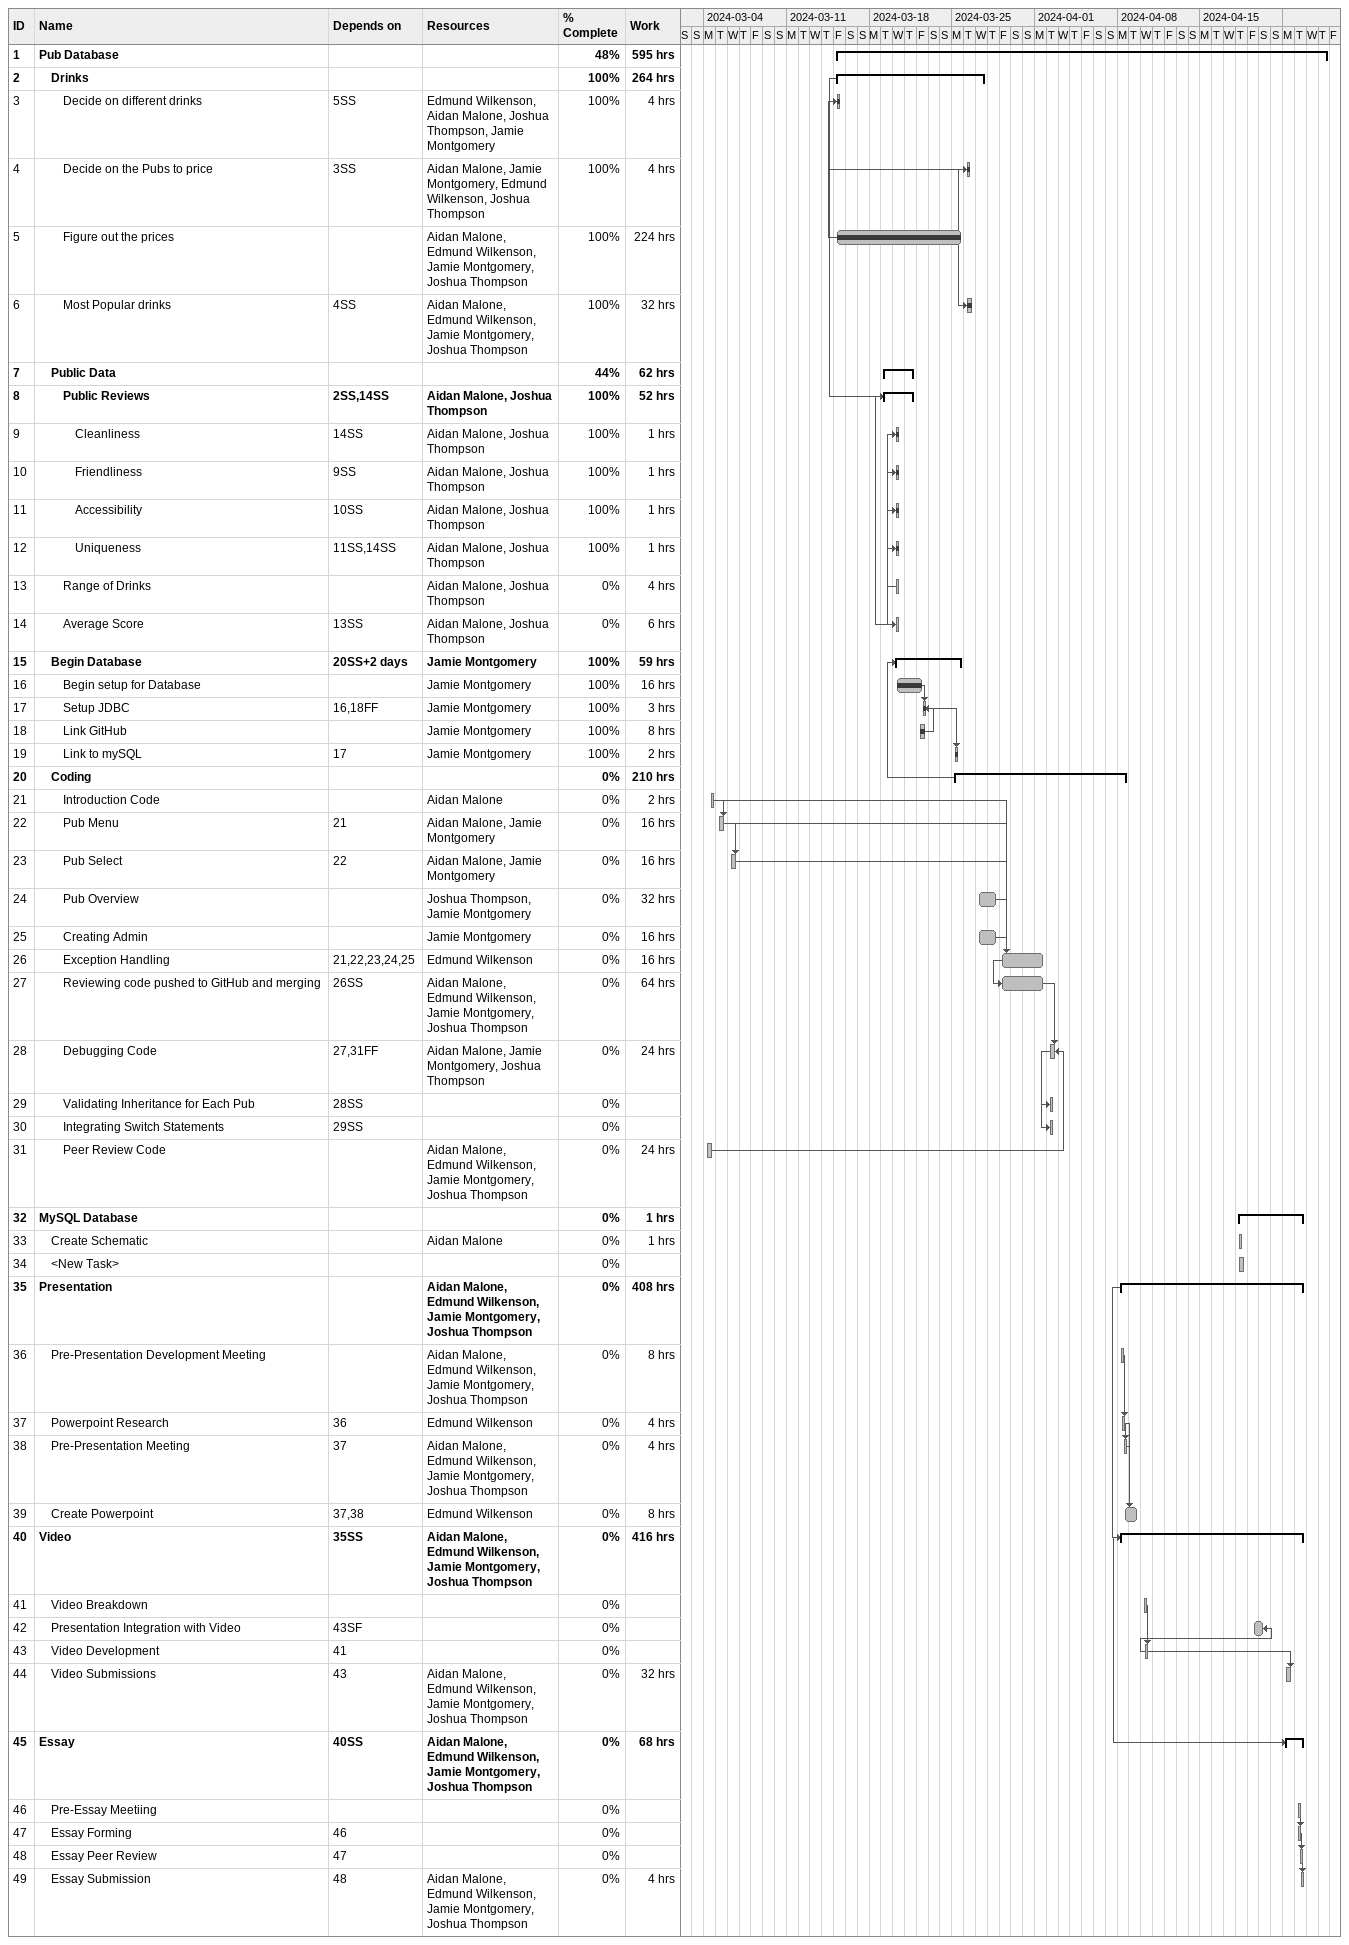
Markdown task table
| ID | Level | Task | Start | Finish | Predecessors | Resources | % complete | Work (h) |
|---|---|---|---|---|---|---|---|---|
| 1 | 1 | **Pub Database** | 2024-03-15 | 2024-04-25 |  |  | 48 | 595 |
| 2 | 2 | **Drinks** | 2024-03-15 | 2024-03-27 |  |  | 100 | 264 |
| 3 | 3 | Decide on different drinks | 2024-03-15 | 2024-03-15 | 5SS | Edmund Wilkenson, Aidan Malone, Joshua Thompson, Jamie Montgomery | 100 | 4 |
| 4 | 3 | Decide on the Pubs to price | 2024-03-26 | 2024-03-26 | 3SS | Aidan Malone, Jamie Montgomery, Edmund Wilkenson, Joshua Thompson | 100 | 4 |
| 5 | 3 | Figure out the prices | 2024-03-15 | 2024-03-25 |  | Aidan Malone, Edmund Wilkenson, Jamie Montgomery, Joshua Thompson | 100 | 224 |
| 6 | 3 | Most Popular drinks | 2024-03-26 | 2024-03-26 | 4SS | Aidan Malone, Edmund Wilkenson, Jamie Montgomery, Joshua Thompson | 100 | 32 |
| 7 | 2 | **Public Data** | 2024-03-19 | 2024-03-21 |  |  | 44 | 62 |
| 8 | 3 | **Public Reviews** | 2024-03-19 | 2024-03-21 | 2SS, 14SS | Aidan Malone, Joshua Thompson | 100 | 52 |
| 9 | 4 | Cleanliness | 2024-03-20 | 2024-03-20 | 14SS | Aidan Malone, Joshua Thompson | 100 | 1 |
| 10 | 4 | Friendliness | 2024-03-20 | 2024-03-20 | 9SS | Aidan Malone, Joshua Thompson | 100 | 1 |
| 11 | 4 | Accessibility | 2024-03-20 | 2024-03-20 | 10SS | Aidan Malone, Joshua Thompson | 100 | 1 |
| 12 | 4 | Uniqueness | 2024-03-20 | 2024-03-20 | 11SS, 14SS | Aidan Malone, Joshua Thompson | 100 | 1 |
| 13 | 3 | Range of Drinks | 2024-03-20 | 2024-03-20 |  | Aidan Malone, Joshua Thompson | 0 | 4 |
| 14 | 3 | Average Score | 2024-03-20 | 2024-03-20 | 13SS | Aidan Malone, Joshua Thompson | 0 | 6 |
| 15 | 2 | **Begin Database** | 2024-03-20 | 2024-03-25 | 20SS+2d | Jamie Montgomery | 100 | 59 |
| 16 | 3 | Begin setup for Database | 2024-03-20 | 2024-03-22 |  | Jamie Montgomery | 100 | 16 |
| 17 | 3 | Setup JDBC | 2024-03-22 | 2024-03-22 | 16, 18FF | Jamie Montgomery | 100 | 3 |
| 18 | 3 | Link GitHub | 2024-03-22 | 2024-03-22 |  | Jamie Montgomery | 100 | 8 |
| 19 | 3 | Link to mySQL | 2024-03-25 | 2024-03-25 | 17 | Jamie Montgomery | 100 | 2 |
| 20 | 2 | **Coding** | 2024-03-25 | 2024-04-08 |  |  | 0 | 210 |
| 21 | 3 | Introduction Code | 2024-03-04 | 2024-03-04 |  | Aidan Malone | 0 | 2 |
| 22 | 3 | Pub Menu | 2024-03-05 | 2024-03-05 | 21 | Aidan Malone, Jamie Montgomery | 0 | 16 |
| 23 | 3 | Pub Select | 2024-03-06 | 2024-03-06 | 22 | Aidan Malone, Jamie Montgomery | 0 | 16 |
| 24 | 3 | Pub Overview | 2024-03-27 | 2024-03-28 |  | Joshua Thompson, Jamie Montgomery | 0 | 32 |
| 25 | 3 | Creating Admin | 2024-03-27 | 2024-03-28 |  | Jamie Montgomery | 0 | 16 |
| 26 | 3 | Exception Handling | 2024-03-29 | 2024-04-01 | 21, 22, 23, 24, 25 | Edmund Wilkenson | 0 | 16 |
| 27 | 3 | Reviewing code pushed to GitHub and merging | 2024-03-29 | 2024-04-01 | 26SS | Aidan Malone, Edmund Wilkenson, Jamie Montgomery, Joshua Thompson | 0 | 64 |
| 28 | 3 | Debugging Code | 2024-04-02 | 2024-04-02 | 27, 31FF | Aidan Malone, Jamie Montgomery, Joshua Thompson | 0 | 24 |
| 29 | 3 | Validating Inheritance for Each Pub | 2024-04-02 | 2024-04-02 | 28SS |  | 0 |  |
| 30 | 3 | Integrating Switch Statements | 2024-04-02 | 2024-04-02 | 29SS |  | 0 |  |
| 31 | 3 | Peer Review Code | 2024-03-04 | 2024-03-04 |  | Aidan Malone, Edmund Wilkenson, Jamie Montgomery, Joshua Thompson | 0 | 24 |
| 32 | 1 | **MySQL Database** | 2024-04-18 | 2024-04-23 |  |  | 0 | 1 |
| 33 | 2 | Create Schematic | 2024-04-18 | 2024-04-18 |  | Aidan Malone | 0 | 1 |
| 34 | 2 | <New Task> | 2024-04-18 | 2024-04-18 |  |  | 0 |  |
| 35 | 1 | **Presentation** | 2024-04-08 | 2024-04-23 |  | Aidan Malone, Edmund Wilkenson, Jamie Montgomery, Joshua Thompson | 0 | 408 |
| 36 | 2 | Pre-Presentation Development Meeting | 2024-04-08 | 2024-04-08 |  | Aidan Malone, Edmund Wilkenson, Jamie Montgomery, Joshua Thompson | 0 | 8 |
| 37 | 2 | Powerpoint Research | 2024-04-08 | 2024-04-08 | 36 | Edmund Wilkenson | 0 | 4 |
| 38 | 2 | Pre-Presentation Meeting | 2024-04-08 | 2024-04-08 | 37 | Aidan Malone, Edmund Wilkenson, Jamie Montgomery, Joshua Thompson | 0 | 4 |
| 39 | 2 | Create Powerpoint | 2024-04-08 | 2024-04-09 | 37, 38 | Edmund Wilkenson | 0 | 8 |
| 40 | 1 | **Video** | 2024-04-08 | 2024-04-23 | 35SS | Aidan Malone, Edmund Wilkenson, Jamie Montgomery, Joshua Thompson | 0 | 416 |
| 41 | 2 | Video Breakdown | 2024-04-10 | 2024-04-10 |  |  | 0 |  |
| 42 | 2 | Presentation Integration with Video | 2024-04-19 | 2024-04-20 | 43SF |  | 0 |  |
| 43 | 2 | Video Development | 2024-04-10 | 2024-04-10 | 41 |  | 0 |  |
| 44 | 2 | Video Submissions | 2024-04-22 | 2024-04-22 | 43 | Aidan Malone, Edmund Wilkenson, Jamie Montgomery, Joshua Thompson | 0 | 32 |
| 45 | 1 | **Essay** | 2024-04-22 | 2024-04-23 | 40SS | Aidan Malone, Edmund Wilkenson, Jamie Montgomery, Joshua Thompson | 0 | 68 |
| 46 | 2 | Pre-Essay Meetiing | 2024-04-23 | 2024-04-23 |  |  | 0 |  |
| 47 | 2 | Essay Forming | 2024-04-23 | 2024-04-23 | 46 |  | 0 |  |
| 48 | 2 | Essay Peer Review | 2024-04-23 | 2024-04-23 | 47 |  | 0 |  |
| 49 | 2 | Essay Submission | 2024-04-23 | 2024-04-23 | 48 | Aidan Malone, Edmund Wilkenson, Jamie Montgomery, Joshua Thompson | 0 | 4 |
